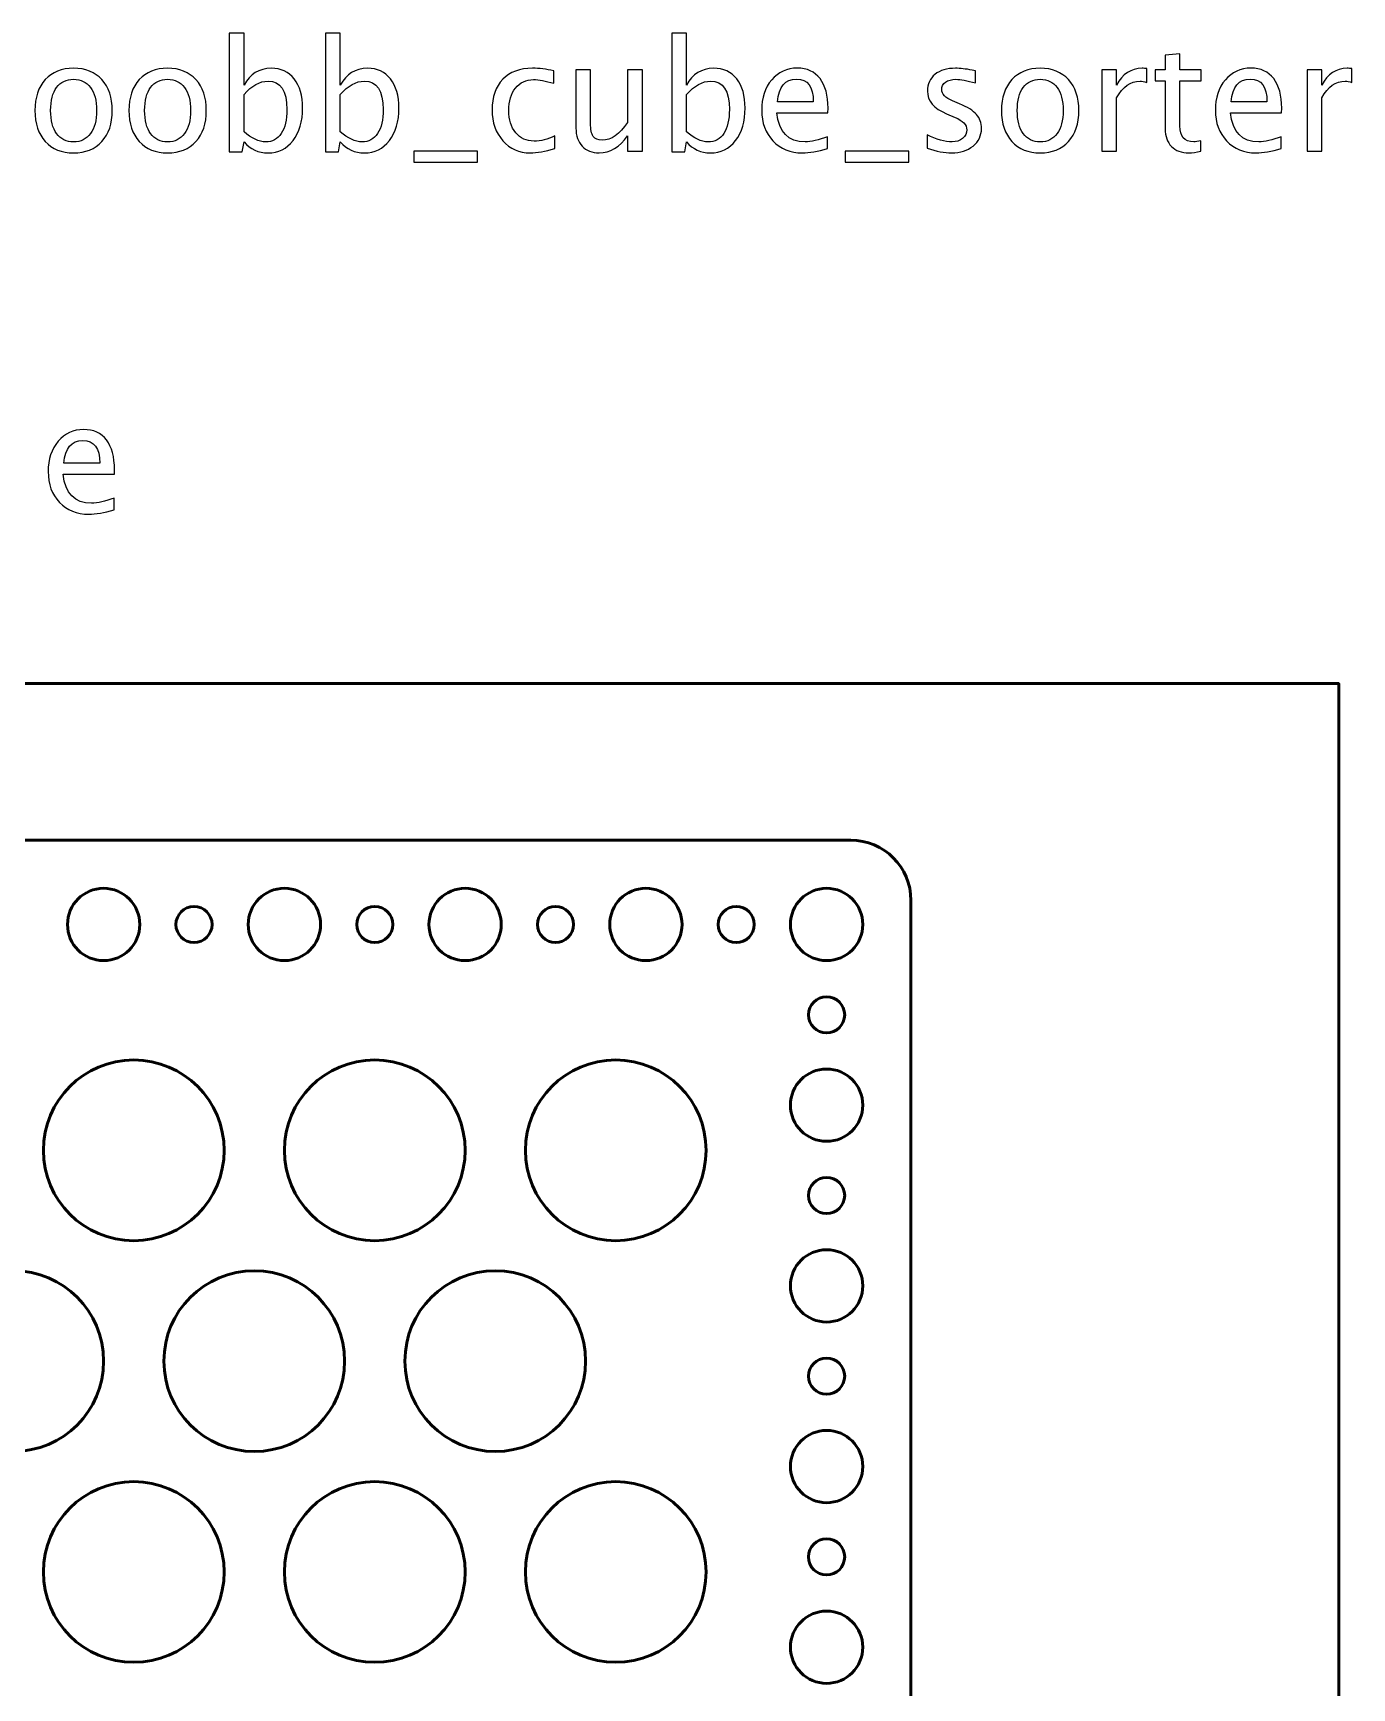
# Model space of a CAD drawing. Header units: centimetres. Extents: x -44 to 44, y -29.8 to 29.1.
# Drawn here: x 3.16 to 14.11, y 15.41 to 29.15 of the extents above; entities that cross this region are included whole.
import ezdxf

# ---------------------------------------------------------------- set-up
doc = ezdxf.new("R2010")
doc.units = ezdxf.units.CM
doc.header["$MEASUREMENT"] = 0
doc.layers.add('Layer 1', color=7, linetype='Continuous')

msp = doc.modelspace()

# ---------------------------------------------------------------- linework, layer by layer
at = {"layer": 'Layer 1', "color": 4, "lineweight": 53}
msp.add_lwpolyline([(-14, 0.25), (14, 0.25), (14, 23.75), (-14, 23.75), (-14, 0.25)], close=True, dxfattribs=at)
at = {"layer": 'Layer 1', "lineweight": 53}
for centre, major_axis in [((9.75, 21), (0, 0.15)), ((4.00002, 19.87498), (0, 0.75002)), ((6.00002, 19.87498), (0, 0.75002)), ((8.00002, 19.87498), (0, 0.75002)), ((9.75001, 20.24999), (0, 0.30001)), ((9.75, 19.5), (0, 0.15)), ((9.75001, 18.74999), (0, 0.30001)), ((3.00002, 18.12498), (0, 0.75002)), ((5.00002, 18.12498), (0, 0.75002)), ((7.00002, 18.12498), (0, 0.75002)), ((9.75, 18), (0, 0.15)), ((9.75001, 17.24999), (0, 0.30001)), ((4.00002, 16.37498), (0, 0.75002)), ((6.00002, 16.37498), (0, 0.75002)), ((8.00002, 16.37498), (0, 0.75002)), ((9.75, 16.5), (0, 0.15)), ((9.75001, 15.74999), (0, 0.30001))]:
    msp.add_ellipse(centre, major_axis=major_axis, ratio=1, dxfattribs=at)
at = {"layer": 'Layer 1'}
for points, knots in [([(4.79309, 28.16282), (4.79309, 28.16282), (4.79309, 29.14961), (4.79309, 29.14961), (4.79309, 29.14961), (4.79309, 29.14961), (4.91501, 29.14961), (4.91501, 29.14961), (4.91501, 29.14961), (4.91501, 29.14961), (4.91501, 28.71633), (4.91501, 28.71633), (4.91501, 28.71633), (4.96496, 28.81052), (5.04011, 28.85751), (5.14022, 28.85751), (5.14022, 28.85751), (5.22129, 28.85751), (5.285, 28.82809), (5.33157, 28.76903), (5.33157, 28.76903), (5.37814, 28.70998), (5.40142, 28.62933), (5.40142, 28.5271), (5.40142, 28.5271), (5.40142, 28.41576), (5.37496, 28.3258), (5.32226, 28.25765), (5.32226, 28.25765), (5.26955, 28.18928), (5.20013, 28.1552), (5.11419, 28.1552), (5.11419, 28.1552), (5.03439, 28.1552), (4.96793, 28.18568), (4.91501, 28.24685), (4.91501, 28.24685), (4.91501, 28.24685), (4.90019, 28.16282), (4.90019, 28.16282), (4.90019, 28.16282), (4.90019, 28.16282), (4.79309, 28.16282), (4.79309, 28.16282)], [0, 0, 0, 0, 0.08333333, 0.08333333, 0.08333333, 0.08333333, 0.16666667, 0.16666667, 0.16666667, 0.16666667, 0.25, 0.25, 0.25, 0.25, 0.33333333, 0.33333333, 0.33333333, 0.33333333, 0.41666667, 0.41666667, 0.41666667, 0.41666667, 0.5, 0.5, 0.5, 0.5, 0.58333333, 0.58333333, 0.58333333, 0.58333333, 0.66666667, 0.66666667, 0.66666667, 0.66666667, 0.75, 0.75, 0.75, 0.75, 0.83333333, 0.83333333, 0.83333333, 0.83333333, 1, 1, 1, 1]), ([(5.59234, 28.16282), (5.59234, 28.16282), (5.59234, 29.14961), (5.59234, 29.14961), (5.59234, 29.14961), (5.59234, 29.14961), (5.71426, 29.14961), (5.71426, 29.14961), (5.71426, 29.14961), (5.71426, 29.14961), (5.71426, 28.71633), (5.71426, 28.71633), (5.71426, 28.71633), (5.76421, 28.81052), (5.83936, 28.85751), (5.93947, 28.85751), (5.93947, 28.85751), (6.02054, 28.85751), (6.08425, 28.82809), (6.13082, 28.76903), (6.13082, 28.76903), (6.17739, 28.70998), (6.20067, 28.62933), (6.20067, 28.5271), (6.20067, 28.5271), (6.20067, 28.41576), (6.17421, 28.3258), (6.12151, 28.25765), (6.12151, 28.25765), (6.0688, 28.18928), (5.99938, 28.1552), (5.91344, 28.1552), (5.91344, 28.1552), (5.83364, 28.1552), (5.76718, 28.18568), (5.71426, 28.24685), (5.71426, 28.24685), (5.71426, 28.24685), (5.69944, 28.16282), (5.69944, 28.16282), (5.69944, 28.16282), (5.69944, 28.16282), (5.59234, 28.16282), (5.59234, 28.16282)], [0, 0, 0, 0, 0.08333333, 0.08333333, 0.08333333, 0.08333333, 0.16666667, 0.16666667, 0.16666667, 0.16666667, 0.25, 0.25, 0.25, 0.25, 0.33333333, 0.33333333, 0.33333333, 0.33333333, 0.41666667, 0.41666667, 0.41666667, 0.41666667, 0.5, 0.5, 0.5, 0.5, 0.58333333, 0.58333333, 0.58333333, 0.58333333, 0.66666667, 0.66666667, 0.66666667, 0.66666667, 0.75, 0.75, 0.75, 0.75, 0.83333333, 0.83333333, 0.83333333, 0.83333333, 1, 1, 1, 1]), ([(8.46529, 28.16282), (8.46529, 28.16282), (8.46529, 29.14961), (8.46529, 29.14961), (8.46529, 29.14961), (8.46529, 29.14961), (8.58721, 29.14961), (8.58721, 29.14961), (8.58721, 29.14961), (8.58721, 29.14961), (8.58721, 28.71633), (8.58721, 28.71633), (8.58721, 28.71633), (8.63716, 28.81052), (8.71231, 28.85751), (8.81242, 28.85751), (8.81242, 28.85751), (8.89349, 28.85751), (8.9572, 28.82809), (9.00377, 28.76903), (9.00377, 28.76903), (9.05034, 28.70998), (9.07362, 28.62933), (9.07362, 28.5271), (9.07362, 28.5271), (9.07362, 28.41576), (9.04716, 28.3258), (8.99446, 28.25765), (8.99446, 28.25765), (8.94175, 28.18928), (8.87233, 28.1552), (8.78639, 28.1552), (8.78639, 28.1552), (8.70659, 28.1552), (8.64013, 28.18568), (8.58721, 28.24685), (8.58721, 28.24685), (8.58721, 28.24685), (8.57239, 28.16282), (8.57239, 28.16282), (8.57239, 28.16282), (8.57239, 28.16282), (8.46529, 28.16282), (8.46529, 28.16282)], [0, 0, 0, 0, 0.08333333, 0.08333333, 0.08333333, 0.08333333, 0.16666667, 0.16666667, 0.16666667, 0.16666667, 0.25, 0.25, 0.25, 0.25, 0.33333333, 0.33333333, 0.33333333, 0.33333333, 0.41666667, 0.41666667, 0.41666667, 0.41666667, 0.5, 0.5, 0.5, 0.5, 0.58333333, 0.58333333, 0.58333333, 0.58333333, 0.66666667, 0.66666667, 0.66666667, 0.66666667, 0.75, 0.75, 0.75, 0.75, 0.83333333, 0.83333333, 0.83333333, 0.83333333, 1, 1, 1, 1]), ([(3.50066, 28.1552), (3.40181, 28.1552), (3.3235, 28.18674), (3.26592, 28.24982), (3.26592, 28.24982), (3.20814, 28.31289), (3.17935, 28.39862), (3.17935, 28.50678), (3.17935, 28.50678), (3.17935, 28.61473), (3.20814, 28.70024), (3.26592, 28.76311), (3.26592, 28.76311), (3.3235, 28.82597), (3.40181, 28.85751), (3.50066, 28.85751), (3.50066, 28.85751), (3.59951, 28.85751), (3.67783, 28.82597), (3.7354, 28.76311), (3.7354, 28.76311), (3.79318, 28.70024), (3.82197, 28.61473), (3.82197, 28.50678), (3.82197, 28.50678), (3.82197, 28.39862), (3.79318, 28.31289), (3.7354, 28.24982), (3.7354, 28.24982), (3.67783, 28.18674), (3.59951, 28.1552), (3.50066, 28.1552)], [0, 0, 0, 0, 0.11111111, 0.11111111, 0.11111111, 0.11111111, 0.22222222, 0.22222222, 0.22222222, 0.22222222, 0.33333333, 0.33333333, 0.33333333, 0.33333333, 0.44444444, 0.44444444, 0.44444444, 0.44444444, 0.55555556, 0.55555556, 0.55555556, 0.55555556, 0.66666667, 0.66666667, 0.66666667, 0.66666667, 0.77777778, 0.77777778, 0.77777778, 0.77777778, 1, 1, 1, 1]), ([(4.28086, 28.1552), (4.18201, 28.1552), (4.1037, 28.18674), (4.04612, 28.24982), (4.04612, 28.24982), (3.98834, 28.31289), (3.95955, 28.39862), (3.95955, 28.50678), (3.95955, 28.50678), (3.95955, 28.61473), (3.98834, 28.70024), (4.04612, 28.76311), (4.04612, 28.76311), (4.1037, 28.82597), (4.18201, 28.85751), (4.28086, 28.85751), (4.28086, 28.85751), (4.37971, 28.85751), (4.45803, 28.82597), (4.5156, 28.76311), (4.5156, 28.76311), (4.57338, 28.70024), (4.60217, 28.61473), (4.60217, 28.50678), (4.60217, 28.50678), (4.60217, 28.39862), (4.57338, 28.31289), (4.5156, 28.24982), (4.5156, 28.24982), (4.45803, 28.18674), (4.37971, 28.1552), (4.28086, 28.1552)], [0, 0, 0, 0, 0.11111111, 0.11111111, 0.11111111, 0.11111111, 0.22222222, 0.22222222, 0.22222222, 0.22222222, 0.33333333, 0.33333333, 0.33333333, 0.33333333, 0.44444444, 0.44444444, 0.44444444, 0.44444444, 0.55555556, 0.55555556, 0.55555556, 0.55555556, 0.66666667, 0.66666667, 0.66666667, 0.66666667, 0.77777778, 0.77777778, 0.77777778, 0.77777778, 1, 1, 1, 1]), ([(7.49395, 28.19076), (7.415, 28.16705), (7.34684, 28.1552), (7.28948, 28.1552), (7.28948, 28.1552), (7.19846, 28.1552), (7.12311, 28.18886), (7.06321, 28.25595), (7.06321, 28.25595), (7.00331, 28.32326), (6.97325, 28.40814), (6.97325, 28.51038), (6.97325, 28.51038), (6.97325, 28.6196), (7.00288, 28.7049), (7.06215, 28.76586), (7.06215, 28.76586), (7.12142, 28.82703), (7.20418, 28.85751), (7.31044, 28.85751), (7.31044, 28.85751), (7.36272, 28.85751), (7.42156, 28.85031), (7.48633, 28.83592), (7.48633, 28.83592), (7.48633, 28.83592), (7.48633, 28.73305), (7.48633, 28.73305), (7.48633, 28.73305), (7.41754, 28.75337), (7.36145, 28.76353), (7.31827, 28.76353), (7.31827, 28.76353), (7.25561, 28.76353), (7.20545, 28.74004), (7.16798, 28.69326), (7.16798, 28.69326), (7.13052, 28.64648), (7.11168, 28.58404), (7.11168, 28.50614), (7.11168, 28.50614), (7.11168, 28.43058), (7.13115, 28.36962), (7.16989, 28.32284), (7.16989, 28.32284), (7.20862, 28.27627), (7.25921, 28.25299), (7.32208, 28.25299), (7.32208, 28.25299), (7.37775, 28.25299), (7.4349, 28.26738), (7.49395, 28.29617), (7.49395, 28.29617), (7.49395, 28.29617), (7.49395, 28.19076), (7.49395, 28.19076)], [0, 0, 0, 0, 0.06666667, 0.06666667, 0.06666667, 0.06666667, 0.13333333, 0.13333333, 0.13333333, 0.13333333, 0.2, 0.2, 0.2, 0.2, 0.26666667, 0.26666667, 0.26666667, 0.26666667, 0.33333333, 0.33333333, 0.33333333, 0.33333333, 0.4, 0.4, 0.4, 0.4, 0.46666667, 0.46666667, 0.46666667, 0.46666667, 0.53333333, 0.53333333, 0.53333333, 0.53333333, 0.6, 0.6, 0.6, 0.6, 0.66666667, 0.66666667, 0.66666667, 0.66666667, 0.73333333, 0.73333333, 0.73333333, 0.73333333, 0.8, 0.8, 0.8, 0.8, 0.86666667, 0.86666667, 0.86666667, 0.86666667, 1, 1, 1, 1]), ([(9.75857, 28.19203), (9.67666, 28.16748), (9.60659, 28.1552), (9.54817, 28.1552), (9.54817, 28.1552), (9.44848, 28.1552), (9.36741, 28.18822), (9.30497, 28.25405), (9.30497, 28.25405), (9.24253, 28.31988), (9.2112, 28.40518), (9.2112, 28.51017), (9.2112, 28.51017), (9.2112, 28.61198), (9.23872, 28.69559), (9.29396, 28.76099), (9.29396, 28.76099), (9.34921, 28.82618), (9.4199, 28.85878), (9.50605, 28.85878), (9.50605, 28.85878), (9.58754, 28.85878), (9.65062, 28.82978), (9.69507, 28.77179), (9.69507, 28.77179), (9.73952, 28.71379), (9.76175, 28.63166), (9.76175, 28.52519), (9.76175, 28.52519), (9.76175, 28.52519), (9.76111, 28.48794), (9.76111, 28.48794), (9.76111, 28.48794), (9.76111, 28.48794), (9.33566, 28.48794), (9.33566, 28.48794), (9.33566, 28.48794), (9.35344, 28.32707), (9.43197, 28.24664), (9.57103, 28.24664), (9.57103, 28.24664), (9.62205, 28.24664), (9.68449, 28.26103), (9.75857, 28.28982), (9.75857, 28.28982), (9.75857, 28.28982), (9.75857, 28.19203), (9.75857, 28.19203)], [0, 0, 0, 0, 0.07692308, 0.07692308, 0.07692308, 0.07692308, 0.15384615, 0.15384615, 0.15384615, 0.15384615, 0.23076923, 0.23076923, 0.23076923, 0.23076923, 0.30769231, 0.30769231, 0.30769231, 0.30769231, 0.38461538, 0.38461538, 0.38461538, 0.38461538, 0.46153846, 0.46153846, 0.46153846, 0.46153846, 0.53846154, 0.53846154, 0.53846154, 0.53846154, 0.61538462, 0.61538462, 0.61538462, 0.61538462, 0.69230769, 0.69230769, 0.69230769, 0.69230769, 0.76923077, 0.76923077, 0.76923077, 0.76923077, 0.84615385, 0.84615385, 0.84615385, 0.84615385, 1, 1, 1, 1]), ([(10.58301, 28.19457), (10.58301, 28.19457), (10.58301, 28.30633), (10.58301, 28.30633), (10.58301, 28.30633), (10.66281, 28.26654), (10.73202, 28.24664), (10.79108, 28.24664), (10.79108, 28.24664), (10.82622, 28.24664), (10.85543, 28.25617), (10.8785, 28.27522), (10.8785, 28.27522), (10.90157, 28.29405), (10.91321, 28.31776), (10.91321, 28.34634), (10.91321, 28.34634), (10.91321, 28.38803), (10.88083, 28.42254), (10.81606, 28.44984), (10.81606, 28.44984), (10.81606, 28.44984), (10.74472, 28.48011), (10.74472, 28.48011), (10.74472, 28.48011), (10.63953, 28.52371), (10.58682, 28.58679), (10.58682, 28.6687), (10.58682, 28.6687), (10.58682, 28.72734), (10.60756, 28.77348), (10.64905, 28.80713), (10.64905, 28.80713), (10.69054, 28.84079), (10.74748, 28.85751), (10.81965, 28.85751), (10.81965, 28.85751), (10.85712, 28.85751), (10.90369, 28.85243), (10.95893, 28.84206), (10.95893, 28.84206), (10.95893, 28.84206), (10.98433, 28.83719), (10.98433, 28.83719), (10.98433, 28.83719), (10.98433, 28.83719), (10.98433, 28.73559), (10.98433, 28.73559), (10.98433, 28.73559), (10.91639, 28.75591), (10.8622, 28.76607), (10.82177, 28.76607), (10.82177, 28.76607), (10.78621, 28.76607), (10.75806, 28.75824), (10.73668, 28.74279), (10.73668, 28.74279), (10.71551, 28.72734), (10.70493, 28.70659), (10.70493, 28.68056), (10.70493, 28.68056), (10.70493, 28.64394), (10.73456, 28.61282), (10.79404, 28.58764), (10.79404, 28.58764), (10.79404, 28.58764), (10.85267, 28.56287), (10.85267, 28.56287), (10.85267, 28.56287), (10.91914, 28.53493), (10.96613, 28.5053), (10.99364, 28.47418), (10.99364, 28.47418), (11.02137, 28.44307), (11.03513, 28.40412), (11.03513, 28.35755), (11.03513, 28.35755), (11.03513, 28.2985), (11.01185, 28.25003), (10.96507, 28.21214), (10.96507, 28.21214), (10.9185, 28.17425), (10.85881, 28.1552), (10.78621, 28.1552), (10.78621, 28.1552), (10.73033, 28.1552), (10.66281, 28.16832), (10.58301, 28.19457)], [0, 0, 0, 0, 0.04347826, 0.04347826, 0.04347826, 0.04347826, 0.08695652, 0.08695652, 0.08695652, 0.08695652, 0.13043478, 0.13043478, 0.13043478, 0.13043478, 0.17391304, 0.17391304, 0.17391304, 0.17391304, 0.2173913, 0.2173913, 0.2173913, 0.2173913, 0.26086957, 0.26086957, 0.26086957, 0.26086957, 0.30434783, 0.30434783, 0.30434783, 0.30434783, 0.34782609, 0.34782609, 0.34782609, 0.34782609, 0.39130435, 0.39130435, 0.39130435, 0.39130435, 0.43478261, 0.43478261, 0.43478261, 0.43478261, 0.47826087, 0.47826087, 0.47826087, 0.47826087, 0.52173913, 0.52173913, 0.52173913, 0.52173913, 0.56521739, 0.56521739, 0.56521739, 0.56521739, 0.60869565, 0.60869565, 0.60869565, 0.60869565, 0.65217391, 0.65217391, 0.65217391, 0.65217391, 0.69565217, 0.69565217, 0.69565217, 0.69565217, 0.73913043, 0.73913043, 0.73913043, 0.73913043, 0.7826087, 0.7826087, 0.7826087, 0.7826087, 0.82608696, 0.82608696, 0.82608696, 0.82608696, 0.86956522, 0.86956522, 0.86956522, 0.86956522, 0.91304348, 0.91304348, 0.91304348, 0.91304348, 1, 1, 1, 1]), ([(11.5226, 28.1552), (11.42375, 28.1552), (11.34544, 28.18674), (11.28786, 28.24982), (11.28786, 28.24982), (11.23008, 28.31289), (11.20129, 28.39862), (11.20129, 28.50678), (11.20129, 28.50678), (11.20129, 28.61473), (11.23008, 28.70024), (11.28786, 28.76311), (11.28786, 28.76311), (11.34544, 28.82597), (11.42375, 28.85751), (11.5226, 28.85751), (11.5226, 28.85751), (11.62145, 28.85751), (11.69977, 28.82597), (11.75734, 28.76311), (11.75734, 28.76311), (11.81512, 28.70024), (11.84391, 28.61473), (11.84391, 28.50678), (11.84391, 28.50678), (11.84391, 28.39862), (11.81512, 28.31289), (11.75734, 28.24982), (11.75734, 28.24982), (11.69977, 28.18674), (11.62145, 28.1552), (11.5226, 28.1552)], [0, 0, 0, 0, 0.11111111, 0.11111111, 0.11111111, 0.11111111, 0.22222222, 0.22222222, 0.22222222, 0.22222222, 0.33333333, 0.33333333, 0.33333333, 0.33333333, 0.44444444, 0.44444444, 0.44444444, 0.44444444, 0.55555556, 0.55555556, 0.55555556, 0.55555556, 0.66666667, 0.66666667, 0.66666667, 0.66666667, 0.77777778, 0.77777778, 0.77777778, 0.77777778, 1, 1, 1, 1]), ([(12.03483, 28.17044), (12.03483, 28.17044), (12.03483, 28.84354), (12.03483, 28.84354), (12.03483, 28.84354), (12.03483, 28.84354), (12.15675, 28.84354), (12.15675, 28.84354), (12.15675, 28.84354), (12.15675, 28.84354), (12.15675, 28.71633), (12.15675, 28.71633), (12.15675, 28.71633), (12.20522, 28.81052), (12.2755, 28.85751), (12.36778, 28.85751), (12.36778, 28.85751), (12.38027, 28.85751), (12.39339, 28.85645), (12.40694, 28.85434), (12.40694, 28.85434), (12.40694, 28.85434), (12.40694, 28.74025), (12.40694, 28.74025), (12.40694, 28.74025), (12.38577, 28.74723), (12.36715, 28.75083), (12.35106, 28.75083), (12.35106, 28.75083), (12.27359, 28.75083), (12.20882, 28.70511), (12.15675, 28.61346), (12.15675, 28.61346), (12.15675, 28.61346), (12.15675, 28.17044), (12.15675, 28.17044), (12.15675, 28.17044), (12.15675, 28.17044), (12.03483, 28.17044), (12.03483, 28.17044)], [0, 0, 0, 0, 0.09090909, 0.09090909, 0.09090909, 0.09090909, 0.18181818, 0.18181818, 0.18181818, 0.18181818, 0.27272727, 0.27272727, 0.27272727, 0.27272727, 0.36363636, 0.36363636, 0.36363636, 0.36363636, 0.45454545, 0.45454545, 0.45454545, 0.45454545, 0.54545455, 0.54545455, 0.54545455, 0.54545455, 0.63636364, 0.63636364, 0.63636364, 0.63636364, 0.72727273, 0.72727273, 0.72727273, 0.72727273, 0.81818182, 0.81818182, 0.81818182, 0.81818182, 1, 1, 1, 1]), ([(12.85546, 28.17065), (12.81778, 28.16028), (12.78498, 28.1552), (12.75725, 28.1552), (12.75725, 28.1552), (12.69502, 28.1552), (12.64655, 28.17298), (12.61183, 28.20854), (12.61183, 28.20854), (12.57691, 28.2441), (12.55955, 28.29342), (12.55955, 28.35671), (12.55955, 28.35671), (12.55955, 28.35671), (12.55955, 28.7521), (12.55955, 28.7521), (12.55955, 28.7521), (12.55955, 28.7521), (12.47531, 28.7521), (12.47531, 28.7521), (12.47531, 28.7521), (12.47531, 28.7521), (12.47531, 28.84354), (12.47531, 28.84354), (12.47531, 28.84354), (12.47531, 28.84354), (12.55955, 28.84354), (12.55955, 28.84354), (12.55955, 28.84354), (12.55955, 28.84354), (12.55955, 28.96525), (12.55955, 28.96525), (12.55955, 28.96525), (12.55955, 28.96525), (12.68147, 28.97689), (12.68147, 28.97689), (12.68147, 28.97689), (12.68147, 28.97689), (12.68147, 28.84354), (12.68147, 28.84354), (12.68147, 28.84354), (12.68147, 28.84354), (12.858, 28.84354), (12.858, 28.84354), (12.858, 28.84354), (12.858, 28.84354), (12.858, 28.7521), (12.858, 28.7521), (12.858, 28.7521), (12.858, 28.7521), (12.68147, 28.7521), (12.68147, 28.7521), (12.68147, 28.7521), (12.68147, 28.7521), (12.68147, 28.37872), (12.68147, 28.37872), (12.68147, 28.37872), (12.68147, 28.29067), (12.71978, 28.24664), (12.79619, 28.24664), (12.79619, 28.24664), (12.81249, 28.24664), (12.83218, 28.24939), (12.85546, 28.25468), (12.85546, 28.25468), (12.85546, 28.25468), (12.85546, 28.17065), (12.85546, 28.17065)], [0, 0, 0, 0, 0.05555556, 0.05555556, 0.05555556, 0.05555556, 0.11111111, 0.11111111, 0.11111111, 0.11111111, 0.16666667, 0.16666667, 0.16666667, 0.16666667, 0.22222222, 0.22222222, 0.22222222, 0.22222222, 0.27777778, 0.27777778, 0.27777778, 0.27777778, 0.33333333, 0.33333333, 0.33333333, 0.33333333, 0.38888889, 0.38888889, 0.38888889, 0.38888889, 0.44444444, 0.44444444, 0.44444444, 0.44444444, 0.5, 0.5, 0.5, 0.5, 0.55555556, 0.55555556, 0.55555556, 0.55555556, 0.61111111, 0.61111111, 0.61111111, 0.61111111, 0.66666667, 0.66666667, 0.66666667, 0.66666667, 0.72222222, 0.72222222, 0.72222222, 0.72222222, 0.77777778, 0.77777778, 0.77777778, 0.77777778, 0.83333333, 0.83333333, 0.83333333, 0.83333333, 0.88888889, 0.88888889, 0.88888889, 0.88888889, 1, 1, 1, 1]), ([(13.52348, 28.19203), (13.44157, 28.16748), (13.3715, 28.1552), (13.31308, 28.1552), (13.31308, 28.1552), (13.21339, 28.1552), (13.13232, 28.18822), (13.06988, 28.25405), (13.06988, 28.25405), (13.00744, 28.31988), (12.97611, 28.40518), (12.97611, 28.51017), (12.97611, 28.51017), (12.97611, 28.61198), (13.00363, 28.69559), (13.05887, 28.76099), (13.05887, 28.76099), (13.11412, 28.82618), (13.18481, 28.85878), (13.27096, 28.85878), (13.27096, 28.85878), (13.35245, 28.85878), (13.41553, 28.82978), (13.45998, 28.77179), (13.45998, 28.77179), (13.50443, 28.71379), (13.52666, 28.63166), (13.52666, 28.52519), (13.52666, 28.52519), (13.52666, 28.52519), (13.52602, 28.48794), (13.52602, 28.48794), (13.52602, 28.48794), (13.52602, 28.48794), (13.10057, 28.48794), (13.10057, 28.48794), (13.10057, 28.48794), (13.11835, 28.32707), (13.19688, 28.24664), (13.33594, 28.24664), (13.33594, 28.24664), (13.38696, 28.24664), (13.4494, 28.26103), (13.52348, 28.28982), (13.52348, 28.28982), (13.52348, 28.28982), (13.52348, 28.19203), (13.52348, 28.19203)], [0, 0, 0, 0, 0.07692308, 0.07692308, 0.07692308, 0.07692308, 0.15384615, 0.15384615, 0.15384615, 0.15384615, 0.23076923, 0.23076923, 0.23076923, 0.23076923, 0.30769231, 0.30769231, 0.30769231, 0.30769231, 0.38461538, 0.38461538, 0.38461538, 0.38461538, 0.46153846, 0.46153846, 0.46153846, 0.46153846, 0.53846154, 0.53846154, 0.53846154, 0.53846154, 0.61538462, 0.61538462, 0.61538462, 0.61538462, 0.69230769, 0.69230769, 0.69230769, 0.69230769, 0.76923077, 0.76923077, 0.76923077, 0.76923077, 0.84615385, 0.84615385, 0.84615385, 0.84615385, 1, 1, 1, 1]), ([(13.73705, 28.17044), (13.73705, 28.17044), (13.73705, 28.84354), (13.73705, 28.84354), (13.73705, 28.84354), (13.73705, 28.84354), (13.85897, 28.84354), (13.85897, 28.84354), (13.85897, 28.84354), (13.85897, 28.84354), (13.85897, 28.71633), (13.85897, 28.71633), (13.85897, 28.71633), (13.90744, 28.81052), (13.97772, 28.85751), (14.07, 28.85751), (14.07, 28.85751), (14.08249, 28.85751), (14.09561, 28.85645), (14.10916, 28.85434), (14.10916, 28.85434), (14.10916, 28.85434), (14.10916, 28.74025), (14.10916, 28.74025), (14.10916, 28.74025), (14.08799, 28.74723), (14.06937, 28.75083), (14.05328, 28.75083), (14.05328, 28.75083), (13.97581, 28.75083), (13.91104, 28.70511), (13.85897, 28.61346), (13.85897, 28.61346), (13.85897, 28.61346), (13.85897, 28.17044), (13.85897, 28.17044), (13.85897, 28.17044), (13.85897, 28.17044), (13.73705, 28.17044), (13.73705, 28.17044)], [0, 0, 0, 0, 0.09090909, 0.09090909, 0.09090909, 0.09090909, 0.18181818, 0.18181818, 0.18181818, 0.18181818, 0.27272727, 0.27272727, 0.27272727, 0.27272727, 0.36363636, 0.36363636, 0.36363636, 0.36363636, 0.45454545, 0.45454545, 0.45454545, 0.45454545, 0.54545455, 0.54545455, 0.54545455, 0.54545455, 0.63636364, 0.63636364, 0.63636364, 0.63636364, 0.72727273, 0.72727273, 0.72727273, 0.72727273, 0.81818182, 0.81818182, 0.81818182, 0.81818182, 1, 1, 1, 1]), ([(3.50045, 28.24664), (3.56077, 28.24664), (3.60776, 28.26929), (3.64121, 28.3148), (3.64121, 28.3148), (3.67444, 28.36009), (3.69116, 28.42423), (3.69116, 28.50678), (3.69116, 28.50678), (3.69116, 28.58912), (3.67444, 28.65304), (3.64121, 28.69834), (3.64121, 28.69834), (3.60776, 28.74342), (3.56077, 28.76607), (3.50045, 28.76607), (3.50045, 28.76607), (3.43991, 28.76607), (3.39292, 28.74342), (3.3599, 28.69834), (3.3599, 28.69834), (3.32667, 28.65304), (3.31016, 28.58912), (3.31016, 28.50678), (3.31016, 28.50678), (3.31016, 28.42423), (3.32667, 28.36009), (3.3599, 28.3148), (3.3599, 28.3148), (3.39292, 28.26929), (3.43991, 28.24664), (3.50045, 28.24664)], [0, 0, 0, 0, 0.11111111, 0.11111111, 0.11111111, 0.11111111, 0.22222222, 0.22222222, 0.22222222, 0.22222222, 0.33333333, 0.33333333, 0.33333333, 0.33333333, 0.44444444, 0.44444444, 0.44444444, 0.44444444, 0.55555556, 0.55555556, 0.55555556, 0.55555556, 0.66666667, 0.66666667, 0.66666667, 0.66666667, 0.77777778, 0.77777778, 0.77777778, 0.77777778, 1, 1, 1, 1]), ([(4.28065, 28.24664), (4.34097, 28.24664), (4.38796, 28.26929), (4.42141, 28.3148), (4.42141, 28.3148), (4.45464, 28.36009), (4.47136, 28.42423), (4.47136, 28.50678), (4.47136, 28.50678), (4.47136, 28.58912), (4.45464, 28.65304), (4.42141, 28.69834), (4.42141, 28.69834), (4.38796, 28.74342), (4.34097, 28.76607), (4.28065, 28.76607), (4.28065, 28.76607), (4.22011, 28.76607), (4.17312, 28.74342), (4.1401, 28.69834), (4.1401, 28.69834), (4.10687, 28.65304), (4.09036, 28.58912), (4.09036, 28.50678), (4.09036, 28.50678), (4.09036, 28.42423), (4.10687, 28.36009), (4.1401, 28.3148), (4.1401, 28.3148), (4.17312, 28.26929), (4.22011, 28.24664), (4.28065, 28.24664)], [0, 0, 0, 0, 0.11111111, 0.11111111, 0.11111111, 0.11111111, 0.22222222, 0.22222222, 0.22222222, 0.22222222, 0.33333333, 0.33333333, 0.33333333, 0.33333333, 0.44444444, 0.44444444, 0.44444444, 0.44444444, 0.55555556, 0.55555556, 0.55555556, 0.55555556, 0.66666667, 0.66666667, 0.66666667, 0.66666667, 0.77777778, 0.77777778, 0.77777778, 0.77777778, 1, 1, 1, 1]), ([(4.91501, 28.33088), (4.97788, 28.27479), (5.03778, 28.24664), (5.09472, 28.24664), (5.09472, 28.24664), (5.15081, 28.24664), (5.1942, 28.27014), (5.22468, 28.31691), (5.22468, 28.31691), (5.25537, 28.36369), (5.27061, 28.42952), (5.27061, 28.51461), (5.27061, 28.51461), (5.27061, 28.67209), (5.21854, 28.75083), (5.1144, 28.75083), (5.1144, 28.75083), (5.04624, 28.75083), (4.97978, 28.714), (4.91501, 28.64013), (4.91501, 28.64013), (4.91501, 28.64013), (4.91501, 28.33088), (4.91501, 28.33088)], [0, 0, 0, 0, 0.14285714, 0.14285714, 0.14285714, 0.14285714, 0.28571429, 0.28571429, 0.28571429, 0.28571429, 0.42857143, 0.42857143, 0.42857143, 0.42857143, 0.57142857, 0.57142857, 0.57142857, 0.57142857, 0.71428571, 0.71428571, 0.71428571, 0.71428571, 1, 1, 1, 1]), ([(5.71426, 28.33088), (5.77713, 28.27479), (5.83703, 28.24664), (5.89397, 28.24664), (5.89397, 28.24664), (5.95006, 28.24664), (5.99345, 28.27014), (6.02393, 28.31691), (6.02393, 28.31691), (6.05462, 28.36369), (6.06986, 28.42952), (6.06986, 28.51461), (6.06986, 28.51461), (6.06986, 28.67209), (6.01779, 28.75083), (5.91365, 28.75083), (5.91365, 28.75083), (5.84549, 28.75083), (5.77903, 28.714), (5.71426, 28.64013), (5.71426, 28.64013), (5.71426, 28.64013), (5.71426, 28.33088), (5.71426, 28.33088)], [0, 0, 0, 0, 0.14285714, 0.14285714, 0.14285714, 0.14285714, 0.28571429, 0.28571429, 0.28571429, 0.28571429, 0.42857143, 0.42857143, 0.42857143, 0.42857143, 0.57142857, 0.57142857, 0.57142857, 0.57142857, 0.71428571, 0.71428571, 0.71428571, 0.71428571, 1, 1, 1, 1]), ([(8.09868, 28.17044), (8.09868, 28.17044), (8.09868, 28.29702), (8.09868, 28.29702), (8.09868, 28.29702), (8.0337, 28.2024), (7.95475, 28.1552), (7.86204, 28.1552), (7.86204, 28.1552), (7.80319, 28.1552), (7.75642, 28.17362), (7.7217, 28.21066), (7.7217, 28.21066), (7.68678, 28.2477), (7.66942, 28.29744), (7.66942, 28.36031), (7.66942, 28.36031), (7.66942, 28.36031), (7.66942, 28.84354), (7.66942, 28.84354), (7.66942, 28.84354), (7.66942, 28.84354), (7.79134, 28.84354), (7.79134, 28.84354), (7.79134, 28.84354), (7.79134, 28.84354), (7.79134, 28.4001), (7.79134, 28.4001), (7.79134, 28.4001), (7.79134, 28.34951), (7.79875, 28.31374), (7.81335, 28.29257), (7.81335, 28.29257), (7.82817, 28.27119), (7.85272, 28.26061), (7.88723, 28.26061), (7.88723, 28.26061), (7.96173, 28.26061), (8.03243, 28.30951), (8.09868, 28.40751), (8.09868, 28.40751), (8.09868, 28.40751), (8.09868, 28.84354), (8.09868, 28.84354), (8.09868, 28.84354), (8.09868, 28.84354), (8.2206, 28.84354), (8.2206, 28.84354), (8.2206, 28.84354), (8.2206, 28.84354), (8.2206, 28.17044), (8.2206, 28.17044), (8.2206, 28.17044), (8.2206, 28.17044), (8.09868, 28.17044), (8.09868, 28.17044)], [0, 0, 0, 0, 0.06666667, 0.06666667, 0.06666667, 0.06666667, 0.13333333, 0.13333333, 0.13333333, 0.13333333, 0.2, 0.2, 0.2, 0.2, 0.26666667, 0.26666667, 0.26666667, 0.26666667, 0.33333333, 0.33333333, 0.33333333, 0.33333333, 0.4, 0.4, 0.4, 0.4, 0.46666667, 0.46666667, 0.46666667, 0.46666667, 0.53333333, 0.53333333, 0.53333333, 0.53333333, 0.6, 0.6, 0.6, 0.6, 0.66666667, 0.66666667, 0.66666667, 0.66666667, 0.73333333, 0.73333333, 0.73333333, 0.73333333, 0.8, 0.8, 0.8, 0.8, 0.86666667, 0.86666667, 0.86666667, 0.86666667, 1, 1, 1, 1]), ([(8.58721, 28.33088), (8.65008, 28.27479), (8.70998, 28.24664), (8.76692, 28.24664), (8.76692, 28.24664), (8.82301, 28.24664), (8.8664, 28.27014), (8.89688, 28.31691), (8.89688, 28.31691), (8.92757, 28.36369), (8.94281, 28.42952), (8.94281, 28.51461), (8.94281, 28.51461), (8.94281, 28.67209), (8.89074, 28.75083), (8.7866, 28.75083), (8.7866, 28.75083), (8.71844, 28.75083), (8.65198, 28.714), (8.58721, 28.64013), (8.58721, 28.64013), (8.58721, 28.64013), (8.58721, 28.33088), (8.58721, 28.33088)], [0, 0, 0, 0, 0.14285714, 0.14285714, 0.14285714, 0.14285714, 0.28571429, 0.28571429, 0.28571429, 0.28571429, 0.42857143, 0.42857143, 0.42857143, 0.42857143, 0.57142857, 0.57142857, 0.57142857, 0.57142857, 0.71428571, 0.71428571, 0.71428571, 0.71428571, 1, 1, 1, 1]), ([(9.34201, 28.57938), (9.34201, 28.57938), (9.63919, 28.57938), (9.63919, 28.57938), (9.63919, 28.57938), (9.63919, 28.70469), (9.59241, 28.76734), (9.49907, 28.76734), (9.49907, 28.76734), (9.40509, 28.76734), (9.35281, 28.70469), (9.34201, 28.57938)], [0, 0, 0, 0, 0.25, 0.25, 0.25, 0.25, 0.5, 0.5, 0.5, 0.5, 1, 1, 1, 1]), ([(11.52239, 28.24664), (11.58271, 28.24664), (11.6297, 28.26929), (11.66315, 28.3148), (11.66315, 28.3148), (11.69638, 28.36009), (11.7131, 28.42423), (11.7131, 28.50678), (11.7131, 28.50678), (11.7131, 28.58912), (11.69638, 28.65304), (11.66315, 28.69834), (11.66315, 28.69834), (11.6297, 28.74342), (11.58271, 28.76607), (11.52239, 28.76607), (11.52239, 28.76607), (11.46185, 28.76607), (11.41486, 28.74342), (11.38184, 28.69834), (11.38184, 28.69834), (11.34861, 28.65304), (11.3321, 28.58912), (11.3321, 28.50678), (11.3321, 28.50678), (11.3321, 28.42423), (11.34861, 28.36009), (11.38184, 28.3148), (11.38184, 28.3148), (11.41486, 28.26929), (11.46185, 28.24664), (11.52239, 28.24664)], [0, 0, 0, 0, 0.11111111, 0.11111111, 0.11111111, 0.11111111, 0.22222222, 0.22222222, 0.22222222, 0.22222222, 0.33333333, 0.33333333, 0.33333333, 0.33333333, 0.44444444, 0.44444444, 0.44444444, 0.44444444, 0.55555556, 0.55555556, 0.55555556, 0.55555556, 0.66666667, 0.66666667, 0.66666667, 0.66666667, 0.77777778, 0.77777778, 0.77777778, 0.77777778, 1, 1, 1, 1]), ([(13.10692, 28.57938), (13.10692, 28.57938), (13.4041, 28.57938), (13.4041, 28.57938), (13.4041, 28.57938), (13.4041, 28.70469), (13.35732, 28.76734), (13.26398, 28.76734), (13.26398, 28.76734), (13.17, 28.76734), (13.11772, 28.70469), (13.10692, 28.57938)], [0, 0, 0, 0, 0.25, 0.25, 0.25, 0.25, 0.5, 0.5, 0.5, 0.5, 1, 1, 1, 1]), ([(6.32301, 28.079), (6.32301, 28.079), (6.32301, 28.17044), (6.32301, 28.17044), (6.32301, 28.17044), (6.32301, 28.17044), (6.85133, 28.17044), (6.85133, 28.17044), (6.85133, 28.17044), (6.85133, 28.17044), (6.85133, 28.079), (6.85133, 28.079), (6.85133, 28.079), (6.85133, 28.079), (6.32301, 28.079), (6.32301, 28.079)], [0, 0, 0, 0, 0.2, 0.2, 0.2, 0.2, 0.4, 0.4, 0.4, 0.4, 0.6, 0.6, 0.6, 0.6, 1, 1, 1, 1]), ([(9.90356, 28.079), (9.90356, 28.079), (9.90356, 28.17044), (9.90356, 28.17044), (9.90356, 28.17044), (9.90356, 28.17044), (10.43188, 28.17044), (10.43188, 28.17044), (10.43188, 28.17044), (10.43188, 28.17044), (10.43188, 28.079), (10.43188, 28.079), (10.43188, 28.079), (10.43188, 28.079), (9.90356, 28.079), (9.90356, 28.079)], [0, 0, 0, 0, 0.2, 0.2, 0.2, 0.2, 0.4, 0.4, 0.4, 0.4, 0.6, 0.6, 0.6, 0.6, 1, 1, 1, 1]), ([(3.83699, 25.19203), (3.75508, 25.16748), (3.68501, 25.1552), (3.62659, 25.1552), (3.62659, 25.1552), (3.5269, 25.1552), (3.44583, 25.18822), (3.38339, 25.25405), (3.38339, 25.25405), (3.32095, 25.31988), (3.28962, 25.40518), (3.28962, 25.51017), (3.28962, 25.51017), (3.28962, 25.61198), (3.31714, 25.69559), (3.37238, 25.76099), (3.37238, 25.76099), (3.42763, 25.82618), (3.49832, 25.85878), (3.58447, 25.85878), (3.58447, 25.85878), (3.66596, 25.85878), (3.72904, 25.82978), (3.77349, 25.77179), (3.77349, 25.77179), (3.81794, 25.71379), (3.84017, 25.63166), (3.84017, 25.52519), (3.84017, 25.52519), (3.84017, 25.52519), (3.83953, 25.48794), (3.83953, 25.48794), (3.83953, 25.48794), (3.83953, 25.48794), (3.41408, 25.48794), (3.41408, 25.48794), (3.41408, 25.48794), (3.43186, 25.32707), (3.51039, 25.24664), (3.64945, 25.24664), (3.64945, 25.24664), (3.70047, 25.24664), (3.76291, 25.26103), (3.83699, 25.28982), (3.83699, 25.28982), (3.83699, 25.28982), (3.83699, 25.19203), (3.83699, 25.19203)], [0, 0, 0, 0, 0.07692308, 0.07692308, 0.07692308, 0.07692308, 0.15384615, 0.15384615, 0.15384615, 0.15384615, 0.23076923, 0.23076923, 0.23076923, 0.23076923, 0.30769231, 0.30769231, 0.30769231, 0.30769231, 0.38461538, 0.38461538, 0.38461538, 0.38461538, 0.46153846, 0.46153846, 0.46153846, 0.46153846, 0.53846154, 0.53846154, 0.53846154, 0.53846154, 0.61538462, 0.61538462, 0.61538462, 0.61538462, 0.69230769, 0.69230769, 0.69230769, 0.69230769, 0.76923077, 0.76923077, 0.76923077, 0.76923077, 0.84615385, 0.84615385, 0.84615385, 0.84615385, 1, 1, 1, 1]), ([(3.42043, 25.57938), (3.42043, 25.57938), (3.71761, 25.57938), (3.71761, 25.57938), (3.71761, 25.57938), (3.71761, 25.70469), (3.67083, 25.76734), (3.57749, 25.76734), (3.57749, 25.76734), (3.48351, 25.76734), (3.43123, 25.70469), (3.42043, 25.57938)], [0, 0, 0, 0, 0.25, 0.25, 0.25, 0.25, 0.5, 0.5, 0.5, 0.5, 1, 1, 1, 1])]:
    msp.add_open_spline(points, degree=3, knots=knots, dxfattribs=at)
at = {"layer": 'Layer 1', "lineweight": 53}
for points, knots in [([(-10.45, 2.05), (-10.45, 2.05), (-10.45, 21.95), (-10.45, 21.95), (-10.45, 21.95), (-10.45, 22.22614), (-10.22614, 22.45), (-9.95, 22.45), (-9.95, 22.45), (-9.95, 22.45), (9.95, 22.45), (9.95, 22.45), (9.95, 22.45), (10.22614, 22.45), (10.45, 22.22614), (10.45, 21.95), (10.45, 21.95), (10.45, 21.95), (10.45, 2.05), (10.45, 2.05), (10.45, 2.05), (10.45, 1.77386), (10.22614, 1.55), (9.95, 1.55), (9.95, 1.55), (9.95, 1.55), (-9.95, 1.55), (-9.95, 1.55), (-9.95, 1.55), (-10.22614, 1.55), (-10.45, 1.77386), (-10.45, 2.05)], [0, 0, 0, 0, 0.11111111, 0.11111111, 0.11111111, 0.11111111, 0.22222222, 0.22222222, 0.22222222, 0.22222222, 0.33333333, 0.33333333, 0.33333333, 0.33333333, 0.44444444, 0.44444444, 0.44444444, 0.44444444, 0.55555556, 0.55555556, 0.55555556, 0.55555556, 0.66666667, 0.66666667, 0.66666667, 0.66666667, 0.77777778, 0.77777778, 0.77777778, 0.77777778, 1, 1, 1, 1]), ([(3.45, 21.75), (3.45, 21.91569), (3.58431, 22.05), (3.75, 22.05), (3.75, 22.05), (3.91569, 22.05), (4.05, 21.91569), (4.05, 21.75), (4.05, 21.75), (4.05, 21.58431), (3.91569, 21.45), (3.75, 21.45), (3.75, 21.45), (3.58431, 21.45), (3.45, 21.58431), (3.45, 21.75)], [0, 0, 0, 0, 0.2, 0.2, 0.2, 0.2, 0.4, 0.4, 0.4, 0.4, 0.6, 0.6, 0.6, 0.6, 1, 1, 1, 1]), ([(4.95, 21.75), (4.95, 21.91569), (5.08431, 22.05), (5.25, 22.05), (5.25, 22.05), (5.41569, 22.05), (5.55, 21.91569), (5.55, 21.75), (5.55, 21.75), (5.55, 21.58431), (5.41569, 21.45), (5.25, 21.45), (5.25, 21.45), (5.08431, 21.45), (4.95, 21.58431), (4.95, 21.75)], [0, 0, 0, 0, 0.2, 0.2, 0.2, 0.2, 0.4, 0.4, 0.4, 0.4, 0.6, 0.6, 0.6, 0.6, 1, 1, 1, 1]), ([(6.45, 21.75), (6.45, 21.91569), (6.58431, 22.05), (6.75, 22.05), (6.75, 22.05), (6.91569, 22.05), (7.05, 21.91569), (7.05, 21.75), (7.05, 21.75), (7.05, 21.58431), (6.91569, 21.45), (6.75, 21.45), (6.75, 21.45), (6.58431, 21.45), (6.45, 21.58431), (6.45, 21.75)], [0, 0, 0, 0, 0.2, 0.2, 0.2, 0.2, 0.4, 0.4, 0.4, 0.4, 0.6, 0.6, 0.6, 0.6, 1, 1, 1, 1]), ([(7.95, 21.75), (7.95, 21.91569), (8.08431, 22.05), (8.25, 22.05), (8.25, 22.05), (8.41569, 22.05), (8.55, 21.91569), (8.55, 21.75), (8.55, 21.75), (8.55, 21.58431), (8.41569, 21.45), (8.25, 21.45), (8.25, 21.45), (8.08431, 21.45), (7.95, 21.58431), (7.95, 21.75)], [0, 0, 0, 0, 0.2, 0.2, 0.2, 0.2, 0.4, 0.4, 0.4, 0.4, 0.6, 0.6, 0.6, 0.6, 1, 1, 1, 1]), ([(9.45, 21.75), (9.45, 21.91569), (9.58431, 22.05), (9.75, 22.05), (9.75, 22.05), (9.91569, 22.05), (10.05, 21.91569), (10.05, 21.75), (10.05, 21.75), (10.05, 21.58431), (9.91569, 21.45), (9.75, 21.45), (9.75, 21.45), (9.58431, 21.45), (9.45, 21.58431), (9.45, 21.75)], [0, 0, 0, 0, 0.2, 0.2, 0.2, 0.2, 0.4, 0.4, 0.4, 0.4, 0.6, 0.6, 0.6, 0.6, 1, 1, 1, 1]), ([(4.35, 21.75), (4.35, 21.83284), (4.41716, 21.9), (4.5, 21.9), (4.5, 21.9), (4.58284, 21.9), (4.65, 21.83284), (4.65, 21.75), (4.65, 21.75), (4.65, 21.66716), (4.58284, 21.6), (4.5, 21.6), (4.5, 21.6), (4.41716, 21.6), (4.35, 21.66716), (4.35, 21.75)], [0, 0, 0, 0, 0.2, 0.2, 0.2, 0.2, 0.4, 0.4, 0.4, 0.4, 0.6, 0.6, 0.6, 0.6, 1, 1, 1, 1]), ([(5.85, 21.75), (5.85, 21.83284), (5.91716, 21.9), (6, 21.9), (6, 21.9), (6.08284, 21.9), (6.15, 21.83284), (6.15, 21.75), (6.15, 21.75), (6.15, 21.66716), (6.08284, 21.6), (6, 21.6), (6, 21.6), (5.91716, 21.6), (5.85, 21.66716), (5.85, 21.75)], [0, 0, 0, 0, 0.2, 0.2, 0.2, 0.2, 0.4, 0.4, 0.4, 0.4, 0.6, 0.6, 0.6, 0.6, 1, 1, 1, 1]), ([(7.35, 21.75), (7.35, 21.83284), (7.41716, 21.9), (7.5, 21.9), (7.5, 21.9), (7.58284, 21.9), (7.65, 21.83284), (7.65, 21.75), (7.65, 21.75), (7.65, 21.66716), (7.58284, 21.6), (7.5, 21.6), (7.5, 21.6), (7.41716, 21.6), (7.35, 21.66716), (7.35, 21.75)], [0, 0, 0, 0, 0.2, 0.2, 0.2, 0.2, 0.4, 0.4, 0.4, 0.4, 0.6, 0.6, 0.6, 0.6, 1, 1, 1, 1]), ([(8.85, 21.75), (8.85, 21.83284), (8.91716, 21.9), (9, 21.9), (9, 21.9), (9.08284, 21.9), (9.15, 21.83284), (9.15, 21.75), (9.15, 21.75), (9.15, 21.66716), (9.08284, 21.6), (9, 21.6), (9, 21.6), (8.91716, 21.6), (8.85, 21.66716), (8.85, 21.75)], [0, 0, 0, 0, 0.2, 0.2, 0.2, 0.2, 0.4, 0.4, 0.4, 0.4, 0.6, 0.6, 0.6, 0.6, 1, 1, 1, 1])]:
    msp.add_open_spline(points, degree=3, knots=knots, dxfattribs=at)

doc.saveas('drawing.dxf')
